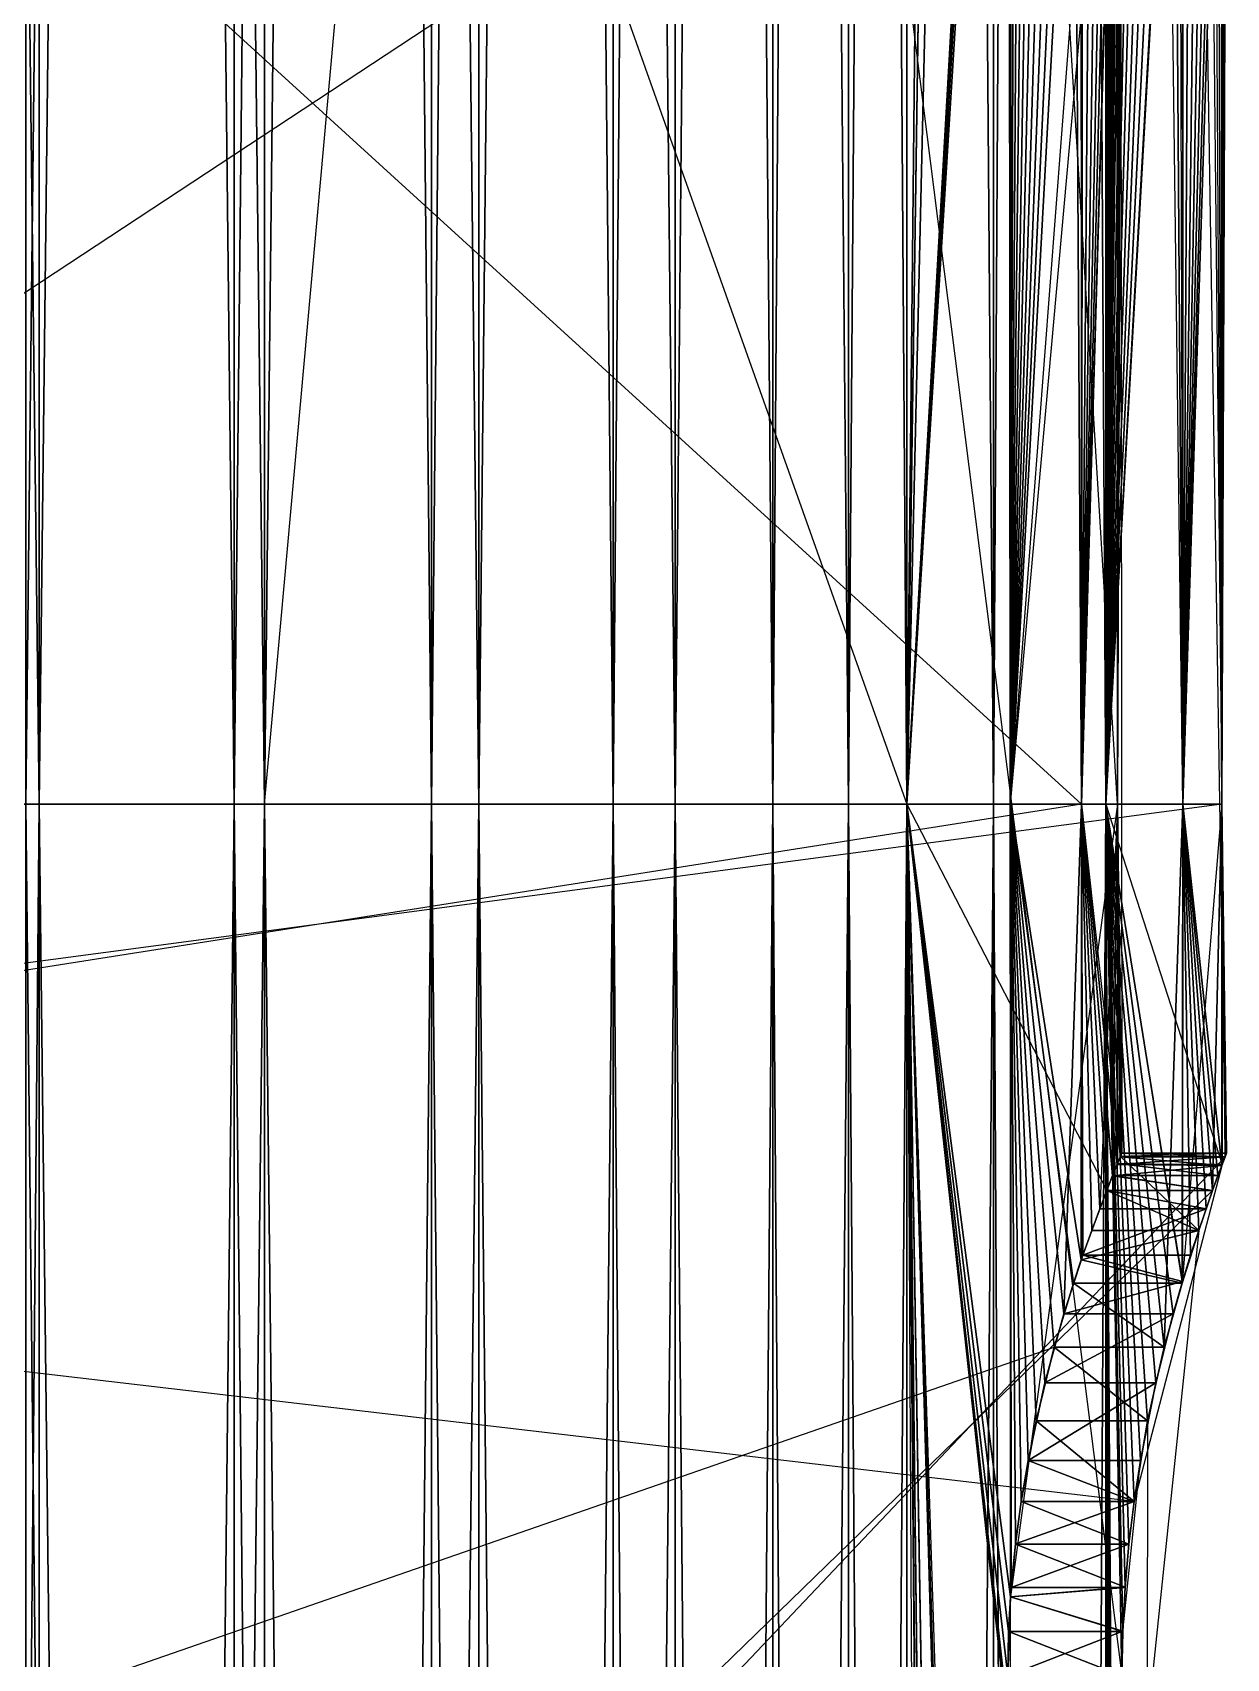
# Model space of a CAD drawing. Extents: x 234 to 504, y 2754 to 8450.
# Drawn here: x 385.3 to 503.5, y 4567.9 to 4728.9 of the extents above; entities that cross this region are included whole.
import ezdxf

# ---------------------------------------------------------------- set-up
doc = ezdxf.new("R2010")
doc.units = 0
doc.layers.get('0').update_dxf_attribs({"linetype": 'CONTINUOUS'})

msp = doc.modelspace()

# ---------------------------------------------------------------- linework, layer by layer
at = {"color": 7}
for points in [[(385.98, 6551.26, -102.26), (363.16, 4652.49, -101.29), (363.16, 6551.26, -101.29), (363.16, 4652.49, -101.29), (385.98, 6551.26, -102.26), (385.98, 4652.49, -102.26), (363.16, 4652.49, -101.29), (363.16, 4652.49, -101.29), (385.98, 4652.49, -102.26), (368.88, 2753.73, -101.17), (363.16, 4652.49, -101.29), (368.88, 2753.73, -101.17), (385.98, 4652.49, -102.26), (385.98, 2753.73, -102.26), (368.88, 2753.73, -101.17), (303.72, 8450.03, -129.98)], [(241.93, 6551.26, -280.66), (493.16, 4566.18, -287.59), (491.57, 4652.49, -291.27), (491.57, 2753.73, -291.27), (493.16, 4566.18, -287.59), (491.57, 2753.73, -291.27), (491.57, 4652.49, -291.27), (480.43, 4652.49, -311.2), (491.57, 2753.73, -291.27)], [(471.85, 6551.26, -166.21), (471.85, 4652.49, -166.21), (481.86, 5601.87, -184.02), (471.85, 6551.26, -166.21), (481.86, 5601.87, -184.02), (471.85, 4652.49, -166.21), (481.86, 5342.95, -184.02), (481.86, 5601.87, -184.02), (481.86, 5601.87, -184.02), (481.86, 5342.95, -184.02), (481.94, 5347.35, -184.21), (481.86, 5601.87, -184.02), (255.81, 3785.04, -287.41)], [(363.16, 6551.26, -370.33), (385.98, 4652.49, -369.36), (385.98, 4652.49, -369.36), (363.16, 6551.26, -370.33), (363.16, 4652.49, -370.33), (385.98, 4652.49, -369.36), (363.16, 4652.49, -370.33), (363.16, 6551.26, -370.33)], [(384.67, 6551.26, -112.53), (384.67, 4652.49, -112.53), (405.27, 6551.26, -116.97)], [(405.27, 6551.26, -116.97), (384.67, 4652.49, -112.53), (405.27, 4652.49, -116.97), (405.27, 6551.26, -116.97)], [(405.27, 6551.26, -354.64), (405.27, 4652.49, -354.64), (384.67, 6551.26, -359.08)], [(384.67, 6551.26, -359.08), (405.27, 4652.49, -354.64), (384.67, 4652.49, -359.08), (384.67, 6551.26, -359.08)], [(385.98, 6551.26, -369.36), (408.3, 4652.49, -364.54), (408.3, 4652.49, -364.54), (385.98, 6551.26, -369.36), (385.98, 4652.49, -369.36), (408.3, 4652.49, -364.54), (385.98, 4652.49, -369.36), (385.98, 6551.26, -369.36)], [(385.98, 2753.73, -102.26), (408.3, 4652.49, -107.07), (408.3, 4652.49, -107.07), (385.98, 2753.73, -102.26), (385.98, 4652.49, -102.26), (408.3, 4652.49, -107.07), (493.24, 5597.48, -184.21), (493.16, 5342.95, -184.02), (493.16, 5601.87, -184.02), (493.24, 5597.48, -184.21), (493.16, 5601.87, -184.02), (493.16, 5342.95, -184.02), (491.57, 4652.49, -180.35), (493.16, 5601.87, -184.02), (493.16, 5601.87, -184.02), (491.57, 4652.49, -180.35), (491.57, 6551.26, -180.35), (493.16, 5601.87, -184.02), (491.57, 6551.26, -180.35), (491.57, 4652.49, -180.35), (480.43, 4652.49, -160.41), (491.57, 6551.26, -180.35)], [(408.3, 6551.26, -107.07), (408.3, 4652.49, -107.07), (385.98, 4652.49, -102.26), (408.3, 6551.26, -107.07)], [(408.3, 6551.26, -107.07), (385.98, 4652.49, -102.26), (385.98, 6551.26, -102.26)], [(405.27, 6551.26, -116.97), (405.27, 4652.49, -116.97), (424.83, 6551.26, -124.83)], [(424.83, 6551.26, -124.83), (405.27, 4652.49, -116.97), (424.83, 4652.49, -124.83), (424.83, 6551.26, -124.83)], [(424.83, 6551.26, -346.78), (424.83, 4652.49, -346.78), (405.27, 6551.26, -354.64)], [(405.27, 6551.26, -354.64), (424.83, 4652.49, -346.78), (405.27, 4652.49, -354.64), (405.27, 6551.26, -354.64)], [(408.3, 6551.26, -364.54), (429.49, 4652.49, -356.03), (429.49, 4652.49, -356.03), (408.3, 6551.26, -364.54), (408.3, 4652.49, -364.54), (429.49, 4652.49, -356.03), (408.3, 4652.49, -364.54), (408.3, 6551.26, -364.54)], [(429.49, 6551.26, -115.58), (429.49, 4652.49, -115.58), (408.3, 4652.49, -107.07), (429.49, 6551.26, -115.58)], [(429.49, 6551.26, -115.58), (408.3, 4652.49, -107.07), (408.3, 6551.26, -107.07)], [(424.83, 6551.26, -124.83), (424.83, 4652.49, -124.83), (442.78, 6551.26, -135.88)], [(442.78, 6551.26, -135.88), (424.83, 4652.49, -124.83), (442.78, 4652.49, -135.88), (442.78, 6551.26, -135.88)], [(442.78, 6551.26, -335.73), (442.78, 4652.49, -335.73), (424.83, 6551.26, -346.78)], [(424.83, 6551.26, -346.78), (442.78, 4652.49, -335.73), (424.83, 4652.49, -346.78), (424.83, 6551.26, -346.78)], [(429.49, 6551.26, -356.03), (448.94, 4652.49, -344.06), (448.94, 4652.49, -344.06), (429.49, 6551.26, -356.03), (429.49, 4652.49, -356.03), (448.94, 4652.49, -344.06), (429.49, 4652.49, -356.03), (429.49, 6551.26, -356.03)], [(448.94, 6551.26, -127.56), (448.94, 4652.49, -127.56), (429.49, 4652.49, -115.58), (448.94, 6551.26, -127.56)], [(448.94, 6551.26, -127.56), (429.49, 4652.49, -115.58), (429.49, 6551.26, -115.58)], [(442.78, 6551.26, -135.88), (442.78, 4652.49, -135.88), (458.61, 6551.26, -149.81)], [(458.61, 6551.26, -149.81), (442.78, 4652.49, -135.88), (458.61, 4652.49, -149.81), (458.61, 6551.26, -149.81)], [(458.61, 6551.26, -321.8), (458.61, 4652.49, -321.8), (442.78, 6551.26, -335.73)], [(442.78, 6551.26, -335.73), (458.61, 4652.49, -321.8), (442.78, 4652.49, -335.73), (442.78, 6551.26, -335.73)], [(448.94, 6551.26, -344.06), (466.08, 4652.49, -328.97), (466.08, 4652.49, -328.97), (448.94, 6551.26, -344.06), (448.94, 4652.49, -344.06), (466.08, 4652.49, -328.97), (448.94, 4652.49, -344.06), (448.94, 6551.26, -344.06)], [(466.08, 6551.26, -142.64), (466.08, 4652.49, -142.64), (448.94, 4652.49, -127.56), (466.08, 6551.26, -142.64)], [(466.08, 6551.26, -142.64), (448.94, 4652.49, -127.56), (448.94, 6551.26, -127.56)], [(458.61, 6551.26, -149.81), (458.61, 4652.49, -149.81), (471.85, 6551.26, -166.21)], [(471.85, 6551.26, -166.21), (458.61, 4652.49, -149.81), (471.85, 4652.49, -166.21), (471.85, 6551.26, -166.21)], [(471.85, 6551.26, -305.4), (471.85, 4652.49, -305.4), (458.61, 6551.26, -321.8)], [(458.61, 6551.26, -321.8), (471.85, 4652.49, -305.4), (458.61, 4652.49, -321.8), (458.61, 6551.26, -321.8)], [(466.08, 6551.26, -328.97), (480.43, 4652.49, -311.2), (480.43, 4652.49, -311.2), (466.08, 6551.26, -328.97), (466.08, 4652.49, -328.97), (480.43, 4652.49, -311.2), (466.08, 4652.49, -328.97), (466.08, 6551.26, -328.97)], [(480.43, 6551.26, -160.41), (480.43, 4652.49, -160.41), (466.08, 4652.49, -142.64), (480.43, 6551.26, -160.41)], [(480.43, 6551.26, -160.41), (466.08, 4652.49, -142.64), (466.08, 6551.26, -142.64)], [(481.86, 5601.88, -287.59), (471.85, 4652.49, -305.4), (471.85, 6551.26, -305.4)], [(480.43, 6551.26, -311.2), (491.57, 4652.49, -291.27), (491.57, 4652.49, -291.27), (480.43, 6551.26, -311.2), (480.43, 4652.49, -311.2), (491.57, 4652.49, -291.27), (480.43, 4652.49, -311.2), (480.43, 6551.26, -311.2)], [(491.57, 6551.26, -180.35), (480.43, 4652.49, -160.41), (480.43, 6551.26, -160.41)], [(503.36, 4773.74, -229.23), (503.03, 4652.49, -224.39), (491.57, 6551.26, -180.35)], [(491.57, 6551.26, -291.27), (491.57, 4652.49, -291.27), (493.16, 5601.88, -287.59), (491.57, 4652.49, -291.27), (491.57, 6551.26, -291.27)], [(482.13, 3797.23, -287), (482.13, 5609.69, -287)], [(244.77, 5291.59, -229.23), (471.85, 4652.49, -305.4), (481.86, 5601.88, -287.59)], [(493.16, 5601.88, -287.59), (494.35, 5360.2, -284.63), (495.7, 5368.21, -281.02), (493.16, 5601.88, -287.59), (493.24, 5079.62, -287.4), (493.16, 5084.03, -287.59), (491.57, 4652.49, -291.27), (493.24, 5079.62, -287.4), (491.57, 4652.49, -291.27), (493.16, 5084.03, -287.59), (493.16, 5342.95, -287.59), (491.57, 4652.49, -291.27), (491.57, 4652.49, -291.27), (493.16, 5342.95, -287.59), (493.16, 5601.88, -287.59), (491.57, 4652.49, -291.27), (493.16, 5601.88, -287.59), (493.16, 5342.95, -287.59), (493.24, 5347.37, -287.4), (493.16, 5601.88, -287.59)], [(481.86, 5084.03, -184.02), (471.85, 4652.49, -166.21), (481.94, 4829.5, -184.21), (481.86, 5084.03, -184.02), (481.94, 4829.5, -184.21), (471.85, 4652.49, -166.21), (481.86, 4825.1, -184.02), (481.94, 4829.5, -184.21), (481.94, 5597.48, -184.21)], [(481.94, 5597.48, -184.21), (482.13, 4652.49, -184.61), (485.52, 4796.11, -192.9)], [(495.7, 5368.21, -281.02), (503.03, 4652.49, -224.39), (503.36, 4773.74, -229.23)], [(246.38, 4652.49, -214.8), (471.85, 4652.49, -305.4), (481.86, 5342.95, -287.59)], [(481.86, 5342.95, -184.02), (471.85, 4652.49, -166.21), (481.86, 5084.03, -184.02)], [(481.86, 5342.95, -287.59), (471.85, 4652.49, -305.4), (481.86, 5342.95, -287.59)], [(493.24, 5338.56, -184.21), (491.57, 4652.49, -180.35), (493.16, 5342.95, -184.02), (491.57, 4652.49, -180.35), (493.24, 5338.56, -184.21)], [(493.16, 5084.03, -184.02), (491.57, 4652.49, -180.35), (493.24, 5338.56, -184.21)], [(497.35, 5310.42, -276.1), (499.17, 4652.49, -269.73), (499.17, 4785.98, -269.73), (491.57, 4652.49, -291.27), (499.17, 4652.49, -269.73), (491.57, 4652.49, -291.27), (499.17, 4785.98, -269.73)], [(240.41, 5116.56, -276.1), (240.41, 4857.64, -276.1), (242.06, 4850.36, -281.02), (240.41, 5051.5, -276.1), (240.41, 4857.64, -276.1), (500.75, 4781.01, -262.96), (499.17, 4785.98, -269.73), (499.17, 4652.49, -269.73), (500.75, 4781.01, -262.96), (503.36, 4617.55, -229.23), (503.03, 4616.69, -224.39), (503.03, 4652.49, -224.39), (503.36, 4617.55, -229.23), (240.41, 4339.79, -276.1), (242.06, 4332.52, -281.02), (242.06, 4540.93, -281.02), (240.41, 4339.79, -276.1), (240.41, 4080.87, -276.1)], [(493.47, 5075.28, -286.85), (491.57, 4652.49, -291.27), (493.24, 5088.45, -287.4)], [(481.86, 5084.03, -287.59), (471.85, 4652.49, -305.4), (481.86, 5084.03, -287.59)], [(481.86, 5084.03, -184.02), (481.94, 4829.5, -184.21), (481.94, 5079.64, -184.21), (481.94, 4820.72, -184.21), (481.86, 4825.1, -184.02), (471.85, 4652.49, -166.21), (481.94, 4820.72, -184.21), (482.13, 4573.99, -184.61), (482.13, 4652.49, -184.61), (471.85, 4652.49, -166.21), (482.13, 4573.99, -184.61), (471.85, 4652.49, -166.21), (482.13, 4652.49, -184.61), (482.13, 4817.3, -184.61), (471.85, 4652.49, -166.21), (471.85, 4652.49, -166.21), (482.13, 4817.3, -184.61), (481.94, 4820.72, -184.21), (471.85, 4652.49, -166.21), (481.94, 5079.64, -184.21), (481.94, 4829.5, -184.21), (482.13, 5076.22, -184.61)], [(481.86, 4825.11, -287.59), (471.85, 4652.49, -305.4), (481.86, 5084.03, -287.59), (471.85, 4652.49, -305.4), (481.86, 4825.11, -287.59)], [(493.24, 5079.64, -184.21), (491.57, 4652.49, -180.35), (493.16, 5084.03, -184.02), (491.57, 4652.49, -180.35), (493.24, 5079.64, -184.21)], [(493.24, 5079.62, -287.4), (491.57, 4652.49, -291.27), (493.47, 5075.28, -286.85), (493.24, 4829.52, -287.4), (495.7, 5058.78, -281.02), (493.16, 4825.11, -287.59), (493.24, 4829.52, -287.4), (493.16, 4825.11, -287.59), (495.7, 5058.78, -281.02)], [(493.16, 4825.11, -287.59), (491.57, 4652.49, -291.27), (493.47, 5075.28, -286.85)], [(493.47, 5075.28, -184.77), (491.57, 4652.49, -180.35), (491.57, 4652.49, -180.35), (493.47, 5075.28, -184.77)], [(493.84, 5070.99, -285.92), (491.57, 4652.49, -291.27), (491.57, 4652.49, -291.27), (493.84, 5070.99, -285.92)], [(493.85, 5070.98, -185.69), (491.57, 4652.49, -180.35), (493.24, 4820.72, -184.21)], [(494.35, 5066.77, -186.98), (491.57, 4652.49, -180.35), (493.85, 5070.98, -185.69), (491.57, 4652.49, -180.35), (494.35, 5066.77, -186.98)], [(499.95, 4783.47, -205.01), (499.17, 4652.49, -201.88), (493.85, 5070.98, -185.69)], [(494.35, 5066.78, -284.63), (493.16, 4825.11, -287.59), (493.16, 4825.11, -287.59), (494.35, 5066.78, -284.63), (491.57, 4652.49, -291.27), (493.16, 4825.11, -287.59), (491.57, 4652.49, -291.27), (494.35, 5066.78, -284.63)], [(494.98, 5062.7, -188.62), (491.57, 4652.49, -180.35), (491.57, 4652.49, -180.35), (494.98, 5062.7, -188.62), (493.16, 4825.11, -184.02), (491.57, 4652.49, -180.35), (493.16, 4825.11, -184.02), (494.98, 5062.7, -188.62)], [(490.16, 4781.01, -262.96), (489.15, 4652.49, -267.12), (245.52, 4874.62, -250.96)], [(493.24, 4820.72, -184.21), (491.57, 4652.49, -180.35), (493.16, 4825.11, -184.02)], [(493.47, 4816.35, -184.77), (491.57, 4652.49, -180.35), (493.24, 4820.72, -184.21)], [(493.24, 4820.7, -287.4), (491.57, 4652.49, -291.27), (491.57, 4652.49, -291.27), (493.24, 4820.7, -287.4)], [(482.13, 4817.3, -287), (471.85, 4652.49, -305.4), (471.85, 4652.49, -305.4), (482.13, 4817.3, -287), (482.13, 4652.49, -287), (471.85, 4652.49, -305.4), (482.13, 4652.49, -287), (482.13, 4817.3, -287)], [(482.13, 4817.3, -184.61), (482.13, 4652.49, -184.61), (491.65, 4777.06, -216.49)], [(482.2, 4816.36, -286.85), (482.13, 4652.49, -287), (482.13, 4652.49, -287), (482.2, 4816.36, -286.85)], [(493.47, 4816.36, -286.85), (491.57, 4652.49, -291.27), (493.84, 4812.07, -285.92), (491.57, 4652.49, -291.27), (493.47, 4816.36, -286.85)], [(493.85, 4812.06, -185.69), (491.57, 4652.49, -180.35), (493.47, 4816.35, -184.77), (491.57, 4652.49, -180.35), (493.85, 4812.06, -185.69)], [(483.17, 4807.86, -284.63), (482.13, 4652.49, -287), (482.61, 4812.07, -285.92)], [(482.61, 4812.07, -285.92), (482.13, 4652.49, -287), (484.65, 4799.85, -281.02)], [(482.61, 4812.06, -185.69), (482.13, 4652.49, -184.61), (482.13, 4652.49, -184.61), (482.61, 4812.06, -185.69)], [(493.84, 4812.07, -285.92), (491.57, 4652.49, -291.27), (493.84, 4812.07, -285.92)], [(484.65, 4799.85, -281.02), (482.13, 4652.49, -287), (483.17, 4807.86, -284.63)], [(483.17, 4807.84, -186.98), (482.13, 4652.49, -184.61), (483.86, 4803.78, -188.62), (482.13, 4652.49, -184.61), (483.17, 4807.84, -186.98)], [(493, 4773.72, -242.19), (492.71, 4652.49, -246.35), (483.17, 4807.86, -284.63)], [(494.35, 4807.86, -284.63), (491.57, 4652.49, -291.27), (491.57, 4652.49, -291.27), (494.35, 4807.86, -284.63)], [(494.35, 4807.85, -186.98), (491.57, 4652.49, -180.35), (491.57, 4652.49, -180.35), (494.35, 4807.85, -186.98)], [(483.86, 4803.78, -188.62), (482.13, 4652.49, -184.61), (483.86, 4803.78, -188.62)], [(494.98, 4803.78, -188.62), (491.57, 4652.49, -180.35), (494.98, 4803.78, -188.62)], [(496.5, 4796.11, -192.9), (491.57, 4652.49, -180.35), (494.98, 4803.78, -188.62), (491.57, 4652.49, -180.35), (496.5, 4796.11, -192.9)], [(486.45, 4792.58, -276.1), (482.13, 4652.49, -287), (484.65, 4799.85, -281.02), (482.13, 4652.49, -287), (486.45, 4792.58, -276.1)], [(495.7, 4799.85, -281.02), (491.57, 4652.49, -291.27), (497.35, 4792.58, -276.1), (491.57, 4652.49, -291.27), (495.7, 4799.85, -281.02)], [(485.52, 4796.11, -192.9), (482.13, 4652.49, -184.61), (493, 4773.72, -242.19)], [(497.35, 4792.58, -276.1), (491.57, 4652.49, -291.27), (497.35, 4792.58, -276.1)], [(487.41, 4789.28, -198.42), (482.13, 4652.49, -184.61), (482.13, 4652.49, -184.61), (487.41, 4789.28, -198.42)], [(498.22, 4789.28, -198.42), (491.57, 4652.49, -180.35), (491.57, 4652.49, -180.35), (498.22, 4789.28, -198.42), (499.17, 4652.49, -201.88), (491.57, 4652.49, -180.35), (499.17, 4652.49, -201.88), (498.22, 4789.28, -198.42)], [(488.36, 4786.23, -270.02), (482.13, 4652.49, -287), (482.13, 4652.49, -287), (488.36, 4786.23, -270.02), (489.15, 4652.49, -267.12), (482.13, 4652.49, -287), (489.15, 4652.49, -267.12), (488.36, 4786.23, -270.02)], [(499.1, 4786.23, -270.02), (491.57, 4652.49, -291.27), (491.57, 4652.49, -291.27), (499.1, 4786.23, -270.02)], [(499.14, 4786.08, -201.77), (499.17, 4652.49, -201.88), (499.17, 4652.49, -201.88), (499.14, 4786.08, -201.77)], [(489.29, 4783.47, -205.01), (489.15, 4652.49, -204.49), (489.15, 4652.49, -204.49), (489.29, 4783.47, -205.01), (482.13, 4652.49, -184.61), (489.15, 4652.49, -204.49), (482.13, 4652.49, -184.61), (489.29, 4783.47, -205.01)], [(489.13, 4783.94, -267.22), (489.15, 4652.49, -267.12), (489.15, 4652.49, -267.12), (489.13, 4783.94, -267.22)], [(500.75, 4781.01, -262.96), (499.17, 4652.49, -269.73), (499.95, 4783.47, -205.01)], [(501.49, 4778.87, -212.49), (499.17, 4652.49, -201.88), (499.95, 4783.47, -205.01)], [(491.65, 4777.06, -216.49), (489.15, 4652.49, -204.49), (489.15, 4652.49, -267.12), (490.16, 4781.01, -262.96)], [(490.96, 4778.87, -212.49), (489.15, 4652.49, -204.49), (491.65, 4777.06, -216.49), (489.15, 4652.49, -204.49), (490.96, 4778.87, -212.49)], [(502.13, 4777.06, -216.5), (499.17, 4652.49, -201.88), (501.49, 4778.87, -212.49), (499.17, 4652.49, -201.88), (502.13, 4777.06, -216.5)], [(491.65, 4777.06, -255.12), (489.15, 4652.49, -267.12), (491.65, 4777.06, -255.12)], [(492.23, 4775.6, -250.99), (489.15, 4652.49, -267.12), (491.65, 4777.06, -255.12), (489.15, 4652.49, -267.12), (492.23, 4775.6, -250.99)], [(502.13, 4777.06, -255.12), (499.17, 4652.49, -269.73), (499.17, 4652.49, -269.73), (502.13, 4777.06, -255.12)], [(246.8, 4612.42, -212.49), (492.71, 4774.41, -246.35)], [(492.23, 4775.59, -220.64), (489.15, 4652.49, -204.49), (489.15, 4652.49, -204.49), (492.23, 4775.59, -220.64)], [(492.68, 4774.49, -246.72), (489.15, 4652.49, -267.12), (489.15, 4652.49, -267.12), (492.68, 4774.49, -246.72), (492.71, 4652.49, -246.35), (489.15, 4652.49, -267.12), (492.71, 4652.49, -246.35), (492.68, 4774.49, -246.72)], [(492.71, 4774.41, -225.27), (492.71, 4652.49, -225.27), (492.71, 4652.49, -225.27), (492.71, 4774.41, -225.27), (489.15, 4652.49, -204.49), (492.71, 4652.49, -225.27), (489.15, 4652.49, -204.49), (492.71, 4774.41, -225.27)], [(492.71, 4774.41, -246.35), (492.71, 4652.49, -246.35), (492.71, 4652.49, -246.35), (492.71, 4774.41, -246.35)], [(502.66, 4775.59, -220.64), (499.17, 4652.49, -201.88), (499.17, 4652.49, -201.88), (502.66, 4775.59, -220.64), (503.03, 4652.49, -224.39), (499.17, 4652.49, -201.88), (503.03, 4652.49, -224.39), (502.66, 4775.59, -220.64)], [(503.03, 4774.6, -247.23), (503.03, 4652.49, -247.23), (503.03, 4652.49, -247.23), (503.03, 4774.6, -247.23), (499.17, 4652.49, -269.73), (503.03, 4652.49, -247.23), (499.17, 4652.49, -269.73), (503.03, 4774.6, -247.23)], [(503.03, 4774.6, -224.39), (503.03, 4652.49, -224.39), (503.03, 4652.49, -224.39), (503.03, 4774.6, -224.39)], [(503.08, 4774.49, -246.72), (503.03, 4652.49, -247.23), (503.36, 4773.74, -242.38), (503.03, 4652.49, -247.23), (503.08, 4774.49, -246.72)], [(492.99, 4773.74, -229.23), (492.71, 4652.49, -225.27), (493.14, 4773.37, -233.62), (492.71, 4652.49, -225.27), (492.99, 4773.74, -229.23)], [(493.14, 4773.37, -238), (492.71, 4652.49, -246.35), (493, 4773.72, -242.19), (493.14, 4617.92, -233.63), (492.71, 4652.49, -246.35), (492.71, 4652.49, -225.27), (493.14, 4617.92, -233.63), (492.71, 4652.49, -225.27), (492.71, 4652.49, -246.35), (493.14, 4773.37, -238), (492.71, 4652.49, -225.27), (492.71, 4652.49, -225.27), (493.14, 4773.37, -238)], [(493.14, 4773.37, -233.62), (492.71, 4652.49, -225.27), (493.14, 4773.37, -233.62)], [(503.36, 4773.74, -242.38), (503.03, 4652.49, -247.23), (503.36, 4773.74, -242.38)], [(503.5, 4773.37, -233.63), (503.03, 4652.49, -224.39), (503.03, 4652.49, -224.39), (503.5, 4773.37, -233.63), (503.03, 4652.49, -247.23), (503.03, 4652.49, -224.39), (503.03, 4652.49, -247.23), (503.5, 4773.37, -233.63)], [(503.5, 4773.37, -238), (503.03, 4652.49, -247.23), (503.03, 4652.49, -247.23), (503.5, 4773.37, -238)], [(235.63, 4355.31, -255.12), (502.13, 4614.24, -216.51), (501.49, 4612.42, -212.49), (499.17, 4652.49, -201.88), (502.13, 4614.24, -216.51), (503.03, 4652.49, -224.39), (503.03, 4616.69, -224.39), (499.17, 4652.49, -201.88), (503.03, 4652.49, -224.39), (499.17, 4652.49, -201.88), (503.03, 4616.69, -224.39), (502.66, 4615.7, -220.64), (499.17, 4652.49, -201.88), (499.17, 4652.49, -201.88), (502.66, 4615.7, -220.64), (502.13, 4614.24, -216.51), (499.17, 4652.49, -201.88), (501.49, 4612.42, -212.49), (499.95, 4607.82, -205.01), (499.17, 4652.49, -201.88), (501.49, 4612.42, -212.49), (499.17, 4652.49, -201.88), (499.95, 4607.82, -205.01), (499.14, 4605.21, -201.77), (499.17, 4652.49, -201.88), (499.17, 4652.49, -201.88), (499.14, 4605.21, -201.77), (491.57, 4652.49, -180.35), (499.17, 4652.49, -201.88), (491.57, 4652.49, -180.35), (499.14, 4605.21, -201.77), (498.22, 4602.02, -198.42), (491.57, 4652.49, -180.35), (491.57, 4652.49, -180.35), (498.22, 4602.02, -198.42), (496.5, 4595.18, -192.9), (491.57, 4652.49, -180.35), (503.08, 4616.81, -246.72), (503.36, 4617.55, -242.37), (503.03, 4652.49, -247.23), (503.08, 4616.81, -246.72), (503.03, 4652.49, -247.23), (503.36, 4617.55, -242.37), (503.5, 4617.92, -238), (503.03, 4652.49, -247.23), (503.03, 4652.49, -247.23), (503.5, 4617.92, -238), (503.03, 4652.49, -224.39), (503.03, 4652.49, -247.23), (503.03, 4652.49, -224.39), (503.5, 4617.92, -238), (503.5, 4617.92, -233.63), (503.03, 4652.49, -224.39), (503.03, 4652.49, -224.39), (503.5, 4617.92, -233.63), (503.36, 4617.55, -229.23), (503.03, 4652.49, -224.39), (499.1, 4605.06, -270.02), (500.75, 4610.28, -262.96), (499.17, 4652.49, -269.73), (499.1, 4605.06, -270.02), (499.17, 4652.49, -269.73), (500.75, 4610.28, -262.96), (502.13, 4614.24, -255.12), (499.17, 4652.49, -269.73), (499.17, 4652.49, -269.73), (502.13, 4614.24, -255.12), (503.03, 4652.49, -247.23), (499.17, 4652.49, -269.73), (503.03, 4652.49, -247.23), (502.13, 4614.24, -255.12), (503.03, 4616.69, -247.23), (503.03, 4652.49, -247.23), (503.03, 4652.49, -247.23), (503.03, 4616.69, -247.23), (503.08, 4616.81, -246.72), (503.03, 4652.49, -247.23), (234.68, 4616.81, -224.9)], [(244.77, 4514.82, -229.23), (486.45, 4598.72, -276.1), (484.65, 4591.44, -281.02), (482.13, 4652.49, -287), (486.45, 4598.72, -276.1), (482.13, 4652.49, -287), (484.65, 4591.44, -281.02), (483.17, 4583.44, -284.63), (482.13, 4652.49, -287), (482.13, 4652.49, -287), (483.17, 4583.44, -284.63), (482.61, 4579.24, -285.92), (482.13, 4652.49, -287), (482.61, 4579.24, -285.92), (482.2, 4574.94, -286.85), (482.13, 4652.49, -287), (482.61, 4579.24, -285.92), (482.13, 4652.49, -287), (482.2, 4574.94, -286.85), (482.13, 4573.99, -287), (482.13, 4652.49, -287), (482.13, 4652.49, -287), (482.13, 4573.99, -287), (471.85, 4652.49, -305.4), (482.13, 4652.49, -287), (471.85, 4652.49, -305.4), (482.13, 4573.99, -287), (481.86, 4566.18, -287.59), (471.85, 4652.49, -305.4), (471.85, 4652.49, -305.4), (481.86, 4566.18, -287.59)], [(482.13, 4558.38, -287), (471.85, 4652.49, -305.4), (491.65, 4614.24, -255.12), (490.16, 4610.28, -262.96), (489.15, 4652.49, -267.12), (491.65, 4614.24, -255.12), (489.15, 4652.49, -267.12), (490.16, 4610.28, -262.96), (489.13, 4607.35, -267.22), (489.15, 4652.49, -267.12), (489.15, 4652.49, -267.12), (489.13, 4607.35, -267.22), (482.13, 4652.49, -287), (489.15, 4652.49, -267.12), (482.13, 4652.49, -287), (489.13, 4607.35, -267.22), (488.36, 4605.06, -270.02), (482.13, 4652.49, -287), (482.13, 4652.49, -287), (488.36, 4605.06, -270.02), (486.45, 4598.72, -276.1), (482.13, 4652.49, -287), (492.71, 4652.49, -246.35), (492.68, 4616.81, -246.72), (489.15, 4652.49, -267.12), (492.71, 4652.49, -246.35), (489.15, 4652.49, -267.12), (492.68, 4616.81, -246.72), (492.23, 4615.69, -250.99), (489.15, 4652.49, -267.12), (489.15, 4652.49, -267.12), (492.23, 4615.69, -250.99), (491.65, 4614.24, -255.12), (489.15, 4652.49, -267.12), (492.99, 4617.55, -229.23), (493.14, 4617.92, -233.63), (492.71, 4652.49, -225.27), (492.99, 4617.55, -229.23), (493.14, 4617.92, -233.63), (493.14, 4617.92, -238), (492.71, 4652.49, -246.35), (493.14, 4617.92, -233.63), (492.71, 4652.49, -246.35), (493.14, 4617.92, -238), (493, 4617.58, -242.18), (492.71, 4652.49, -246.35), (492.71, 4652.49, -246.35), (493, 4617.58, -242.18), (492.68, 4616.81, -246.72), (492.71, 4652.49, -246.35), (490.96, 4612.42, -212.49), (491.65, 4614.24, -216.51), (489.15, 4652.49, -204.49), (490.96, 4612.42, -212.49), (489.15, 4652.49, -204.49), (491.65, 4614.24, -216.51), (492.23, 4615.7, -220.64), (489.15, 4652.49, -204.49), (489.15, 4652.49, -204.49), (492.23, 4615.7, -220.64), (492.71, 4652.49, -225.27), (489.15, 4652.49, -204.49), (492.71, 4652.49, -225.27), (492.23, 4615.7, -220.64), (492.71, 4616.89, -225.27), (492.71, 4652.49, -225.27), (492.71, 4652.49, -225.27), (492.71, 4616.89, -225.27), (492.99, 4617.55, -229.23), (492.71, 4652.49, -225.27), (482.13, 4573.99, -184.61), (482.61, 4579.23, -185.69), (482.13, 4652.49, -184.61), (482.13, 4573.99, -184.61), (482.13, 4652.49, -184.61), (482.61, 4579.23, -185.69), (483.17, 4583.44, -186.98), (482.13, 4652.49, -184.61), (482.13, 4652.49, -184.61), (483.17, 4583.44, -186.98), (483.86, 4587.51, -188.62), (482.13, 4652.49, -184.61), (483.86, 4587.51, -188.62), (485.52, 4595.18, -192.9), (482.13, 4652.49, -184.61), (483.86, 4587.51, -188.62), (482.13, 4652.49, -184.61), (485.52, 4595.18, -192.9), (487.41, 4602.02, -198.42), (482.13, 4652.49, -184.61), (482.13, 4652.49, -184.61), (487.41, 4602.02, -198.42), (489.15, 4652.49, -204.49), (482.13, 4652.49, -184.61), (489.15, 4652.49, -204.49), (487.41, 4602.02, -198.42), (489.29, 4607.82, -205.01), (489.15, 4652.49, -204.49), (489.15, 4652.49, -204.49), (489.29, 4607.82, -205.01), (490.96, 4612.42, -212.49), (489.15, 4652.49, -204.49), (246.11, 4614.24, -255.12)], [(385.98, 2753.73, -369.36), (385.98, 4652.49, -369.36), (363.16, 4652.49, -370.33), (385.98, 2753.73, -369.36)], [(384.67, 2753.73, -112.53), (384.67, 4652.49, -112.53), (384.67, 4652.49, -112.53), (384.67, 2753.73, -112.53), (405.27, 4652.49, -116.97), (384.67, 4652.49, -112.53), (405.27, 4652.49, -116.97), (384.67, 2753.73, -112.53)], [(384.67, 2753.73, -359.08), (384.67, 4652.49, -359.08), (405.27, 2753.73, -354.64)], [(405.27, 2753.73, -354.64), (384.67, 4652.49, -359.08), (405.27, 4652.49, -354.64), (405.27, 2753.73, -354.64)], [(408.3, 2753.73, -364.54), (408.3, 4652.49, -364.54), (385.98, 4652.49, -369.36), (408.3, 2753.73, -364.54)], [(408.3, 2753.73, -364.54), (385.98, 4652.49, -369.36), (385.98, 2753.73, -369.36)], [(405.27, 2753.73, -116.97), (405.27, 4652.49, -116.97), (405.27, 4652.49, -116.97), (405.27, 2753.73, -116.97), (424.83, 4652.49, -124.83), (405.27, 4652.49, -116.97), (424.83, 4652.49, -124.83), (405.27, 2753.73, -116.97)], [(405.27, 2753.73, -354.64), (405.27, 4652.49, -354.64), (424.83, 2753.73, -346.78)], [(424.83, 2753.73, -346.78), (405.27, 4652.49, -354.64), (424.83, 4652.49, -346.78), (424.83, 2753.73, -346.78)], [(429.49, 2753.73, -356.03), (429.49, 4652.49, -356.03), (408.3, 4652.49, -364.54), (429.49, 2753.73, -356.03)], [(429.49, 2753.73, -356.03), (408.3, 4652.49, -364.54), (408.3, 2753.73, -364.54)], [(408.3, 2753.73, -107.07), (429.49, 4652.49, -115.58), (429.49, 4652.49, -115.58), (408.3, 2753.73, -107.07), (408.3, 4652.49, -107.07), (429.49, 4652.49, -115.58), (408.3, 4652.49, -107.07), (408.3, 2753.73, -107.07)], [(424.83, 2753.73, -124.83), (424.83, 4652.49, -124.83), (424.83, 4652.49, -124.83), (424.83, 2753.73, -124.83), (442.78, 4652.49, -135.88), (424.83, 4652.49, -124.83), (442.78, 4652.49, -135.88), (424.83, 2753.73, -124.83)], [(424.83, 2753.73, -346.78), (424.83, 4652.49, -346.78), (442.78, 2753.73, -335.73)], [(442.78, 2753.73, -335.73), (424.83, 4652.49, -346.78), (442.78, 4652.49, -335.73), (442.78, 2753.73, -335.73)], [(448.94, 2753.73, -344.06), (448.94, 4652.49, -344.06), (429.49, 4652.49, -356.03), (448.94, 2753.73, -344.06)], [(448.94, 2753.73, -344.06), (429.49, 4652.49, -356.03), (429.49, 2753.73, -356.03)], [(429.49, 2753.73, -115.58), (448.94, 4652.49, -127.56), (448.94, 4652.49, -127.56), (429.49, 2753.73, -115.58), (429.49, 4652.49, -115.58), (448.94, 4652.49, -127.56), (429.49, 4652.49, -115.58), (429.49, 2753.73, -115.58)], [(442.78, 2753.73, -135.88), (442.78, 4652.49, -135.88), (442.78, 4652.49, -135.88), (442.78, 2753.73, -135.88), (458.61, 4652.49, -149.81), (442.78, 4652.49, -135.88), (458.61, 4652.49, -149.81), (442.78, 2753.73, -135.88)], [(442.78, 2753.73, -335.73), (442.78, 4652.49, -335.73), (458.61, 2753.73, -321.8)], [(458.61, 2753.73, -321.8), (442.78, 4652.49, -335.73), (458.61, 4652.49, -321.8), (458.61, 2753.73, -321.8)], [(466.08, 2753.73, -328.97), (466.08, 4652.49, -328.97), (448.94, 4652.49, -344.06), (466.08, 2753.73, -328.97)], [(466.08, 2753.73, -328.97), (448.94, 4652.49, -344.06), (448.94, 2753.73, -344.06)], [(448.94, 2753.73, -127.56), (466.08, 4652.49, -142.64), (466.08, 4652.49, -142.64), (448.94, 2753.73, -127.56), (448.94, 4652.49, -127.56), (466.08, 4652.49, -142.64), (448.94, 4652.49, -127.56), (448.94, 2753.73, -127.56)], [(458.61, 2753.73, -149.81), (458.61, 4652.49, -149.81), (458.61, 4652.49, -149.81), (458.61, 2753.73, -149.81), (471.85, 4652.49, -166.21), (458.61, 4652.49, -149.81), (471.85, 4652.49, -166.21), (458.61, 2753.73, -149.81)], [(458.61, 2753.73, -321.8), (458.61, 4652.49, -321.8), (471.85, 2753.73, -305.4)], [(471.85, 2753.73, -305.4), (458.61, 4652.49, -321.8), (471.85, 4652.49, -305.4), (471.85, 2753.73, -305.4)], [(480.43, 2753.73, -311.2), (480.43, 4652.49, -311.2), (466.08, 4652.49, -328.97), (480.43, 2753.73, -311.2)], [(480.43, 2753.73, -311.2), (466.08, 4652.49, -328.97), (466.08, 2753.73, -328.97)], [(466.08, 2753.73, -142.64), (480.43, 4652.49, -160.41), (480.43, 4652.49, -160.41), (466.08, 2753.73, -142.64), (466.08, 4652.49, -142.64), (480.43, 4652.49, -160.41), (466.08, 4652.49, -142.64), (466.08, 2753.73, -142.64)], [(481.94, 3534.89, -184.21), (471.85, 4652.49, -166.21), (481.86, 3530.49, -184.02), (471.85, 4652.49, -166.21), (481.94, 3534.89, -184.21)], [(481.86, 3789.41, -184.02), (471.85, 4652.49, -166.21), (471.85, 4652.49, -166.21), (481.86, 3789.41, -184.02)], [(481.86, 4048.33, -184.02), (471.85, 4652.49, -166.21), (471.85, 4652.49, -166.21), (481.94, 4570.58, -184.21), (482.13, 4573.99, -184.61), (471.85, 4652.49, -166.21), (482.13, 2753.73, -184.61)], [(489.29, 4089.97, -205.01), (489.14, 4266.05, -204.46), (481.94, 4311.66, -184.21), (471.85, 4652.49, -166.21), (481.86, 4307.26, -184.02), (481.94, 4311.66, -184.21), (481.86, 4307.26, -184.02), (471.85, 4652.49, -166.21), (481.86, 4048.33, -184.02), (481.86, 4307.26, -184.02), (481.86, 4307.26, -184.02), (481.86, 4048.33, -184.02), (481.94, 4302.87, -184.21), (481.86, 4307.26, -184.02), (481.94, 4302.87, -184.21), (481.86, 4048.33, -184.02)], [(481.86, 4048.34, -287.59), (471.85, 4652.49, -305.4), (481.86, 4307.26, -287.59)], [(481.86, 4307.26, -287.59), (471.85, 4652.49, -305.4), (482.13, 4315.07, -287)], [(482.13, 4315.07, -287), (471.85, 4652.49, -305.4), (482.13, 4558.38, -287)], [(481.94, 4561.79, -184.21), (471.85, 4652.49, -166.21), (481.94, 4311.66, -184.21), (471.85, 4652.49, -166.21), (481.94, 4561.79, -184.21)], [(481.86, 4566.18, -184.02), (471.85, 4652.49, -166.21), (471.85, 4652.49, -166.21), (481.86, 4566.18, -184.02), (481.94, 4570.58, -184.21), (471.85, 4652.49, -166.21), (482.61, 4320.31, -185.69)], [(471.85, 2753.73, -166.21), (471.85, 4652.49, -166.21), (471.85, 4652.49, -166.21), (471.85, 2753.73, -166.21)], [(481.86, 3530.49, -184.02), (471.85, 4652.49, -166.21), (481.86, 3530.49, -184.02)], [(471.85, 2753.73, -305.4), (471.85, 4652.49, -305.4), (481.86, 3789.42, -287.59)], [(481.86, 3789.42, -287.59), (471.85, 4652.49, -305.4), (481.86, 4048.34, -287.59)], [(491.57, 2753.73, -291.27), (480.43, 4652.49, -311.2), (480.43, 2753.73, -311.2)], [(480.43, 2753.73, -160.41), (491.57, 4652.49, -180.35), (491.57, 4652.49, -180.35), (480.43, 2753.73, -160.41), (480.43, 4652.49, -160.41), (491.57, 4652.49, -180.35), (480.43, 4652.49, -160.41), (480.43, 2753.73, -160.41)], [(491.57, 2753.73, -291.27), (491.57, 4652.49, -291.27), (493.16, 4566.18, -287.59), (493.24, 4570.6, -287.4), (491.57, 4652.49, -291.27), (493.24, 4570.6, -287.4), (493.47, 4574.94, -286.85), (491.57, 4652.49, -291.27), (493.24, 4570.6, -287.4), (491.57, 4652.49, -291.27), (493.47, 4574.94, -286.85), (493.84, 4579.23, -285.92), (491.57, 4652.49, -291.27), (491.57, 4652.49, -291.27), (493.84, 4579.23, -285.92), (494.35, 4583.44, -284.63), (491.57, 4652.49, -291.27), (499.1, 4605.06, -270.02), (499.17, 4652.49, -269.73), (497.35, 4598.72, -276.1), (499.1, 4605.06, -270.02), (497.35, 4598.72, -276.1), (499.17, 4652.49, -269.73), (491.57, 4652.49, -291.27), (497.35, 4598.72, -276.1), (497.35, 4598.72, -276.1), (491.57, 4652.49, -291.27), (495.7, 4591.44, -281.02), (497.35, 4598.72, -276.1), (495.7, 4591.44, -281.02), (491.57, 4652.49, -291.27), (494.35, 4583.44, -284.63), (495.7, 4591.44, -281.02), (493.84, 3517.46, -285.92)], [(503.03, 2753.73, -224.39), (491.57, 4652.49, -180.35), (496.5, 4595.18, -192.9), (494.98, 4587.51, -188.62), (491.57, 4652.49, -180.35), (493.24, 4570.58, -184.21), (493.16, 4566.18, -184.02), (491.57, 4652.49, -180.35), (493.24, 4570.58, -184.21), (493.24, 4570.58, -184.21), (491.57, 4652.49, -180.35), (493.47, 4574.95, -184.77), (493.24, 4570.58, -184.21), (494.98, 4587.51, -188.62), (494.35, 4583.44, -186.98), (491.57, 4652.49, -180.35), (494.98, 4587.51, -188.62), (491.57, 4652.49, -180.35), (494.35, 4583.44, -186.98), (493.85, 4579.23, -185.69), (491.57, 4652.49, -180.35), (491.57, 4652.49, -180.35), (493.85, 4579.23, -185.69), (493.47, 4574.95, -184.77), (491.57, 4652.49, -180.35), (493.16, 3530.49, -184.02)], [(493.16, 3789.41, -184.02), (491.57, 4652.49, -180.35), (493.16, 4048.34, -184.02)], [(493.16, 4048.34, -184.02), (491.57, 4652.49, -180.35), (493.16, 4307.26, -184.02), (493.16, 4048.34, -184.02), (493.16, 4307.26, -184.02), (491.57, 4652.49, -180.35), (493.16, 4566.18, -184.02), (493.16, 4307.26, -184.02), (493.16, 4307.26, -184.02), (493.16, 4566.18, -184.02), (493.24, 4561.79, -184.21), (493.16, 4307.26, -184.02), (493.24, 4043.95, -184.21)], [(491.57, 2753.73, -180.35), (491.57, 4652.49, -180.35), (493.16, 3789.41, -184.02), (491.57, 4652.49, -180.35), (491.57, 2753.73, -180.35)], [(493.16, 4566.18, -184.02), (481.94, 4570.58, -184.21), (481.86, 4566.18, -184.02), (481.94, 4570.58, -184.21), (493.16, 4566.18, -184.02), (493.24, 4570.58, -184.21), (481.94, 4570.58, -184.21), (481.94, 4570.58, -184.21), (493.24, 4570.58, -184.21), (482.13, 4573.99, -184.61), (481.94, 4570.58, -184.21), (482.13, 4573.99, -184.61), (493.24, 4570.58, -184.21), (493.47, 4574.95, -184.77), (482.13, 4573.99, -184.61), (482.13, 4573.99, -184.61), (493.47, 4574.95, -184.77), (482.61, 4579.23, -185.69), (482.13, 4573.99, -184.61), (482.61, 4579.23, -185.69), (493.47, 4574.95, -184.77), (493.85, 4579.23, -185.69), (482.61, 4579.23, -185.69), (482.61, 4579.23, -185.69), (493.85, 4579.23, -185.69), (483.17, 4583.44, -186.98), (482.61, 4579.23, -185.69), (483.17, 4583.44, -186.98), (493.85, 4579.23, -185.69), (494.35, 4583.44, -186.98), (483.17, 4583.44, -186.98), (483.17, 4583.44, -186.98), (494.35, 4583.44, -186.98), (483.86, 4587.51, -188.62), (483.17, 4583.44, -186.98), (494.35, 4583.44, -186.98), (494.98, 4587.51, -188.62), (483.86, 4587.51, -188.62), (494.35, 4583.44, -186.98), (483.86, 4587.51, -188.62), (494.98, 4587.51, -188.62), (496.5, 4595.18, -192.9), (483.86, 4587.51, -188.62), (483.86, 4587.51, -188.62), (496.5, 4595.18, -192.9), (485.52, 4595.18, -192.9), (483.86, 4587.51, -188.62), (485.52, 4595.18, -192.9), (496.5, 4595.18, -192.9), (498.22, 4602.02, -198.42), (485.52, 4595.18, -192.9), (485.52, 4595.18, -192.9), (498.22, 4602.02, -198.42), (487.41, 4602.02, -198.42), (485.52, 4595.18, -192.9), (487.41, 4602.02, -198.42), (498.22, 4602.02, -198.42), (499.14, 4605.21, -201.77), (487.41, 4602.02, -198.42), (487.41, 4602.02, -198.42), (499.14, 4605.21, -201.77), (489.29, 4607.82, -205.01), (487.41, 4602.02, -198.42), (499.14, 4605.21, -201.77), (499.95, 4607.82, -205.01), (489.29, 4607.82, -205.01), (499.14, 4605.21, -201.77), (489.29, 4607.82, -205.01), (499.95, 4607.82, -205.01), (501.49, 4612.42, -212.49), (489.29, 4607.82, -205.01), (489.29, 4607.82, -205.01), (501.49, 4612.42, -212.49), (490.96, 4612.42, -212.49), (489.29, 4607.82, -205.01), (490.96, 4612.42, -212.49), (501.49, 4612.42, -212.49), (491.65, 4614.24, -216.51), (490.96, 4612.42, -212.49), (491.65, 4614.24, -216.51), (501.49, 4612.42, -212.49), (502.13, 4614.24, -216.51), (491.65, 4614.24, -216.51), (491.65, 4614.24, -216.51), (502.13, 4614.24, -216.51), (492.23, 4615.7, -220.64), (491.65, 4614.24, -216.51), (492.23, 4615.7, -220.64), (502.13, 4614.24, -216.51), (502.66, 4615.7, -220.64), (492.23, 4615.7, -220.64), (492.23, 4615.7, -220.64), (502.66, 4615.7, -220.64), (492.71, 4616.89, -225.27), (492.23, 4615.7, -220.64), (492.71, 4616.89, -225.27), (502.66, 4615.7, -220.64), (503.03, 4616.69, -224.39), (492.71, 4616.89, -225.27), (492.71, 4616.89, -225.27), (503.03, 4616.69, -224.39), (492.99, 4617.55, -229.23), (492.71, 4616.89, -225.27), (492.99, 4617.55, -229.23), (503.03, 4616.69, -224.39), (503.36, 4617.55, -229.23), (492.99, 4617.55, -229.23), (492.99, 4617.55, -229.23), (503.36, 4617.55, -229.23), (493.14, 4617.92, -233.63), (492.99, 4617.55, -229.23), (493.14, 4617.92, -233.63), (503.36, 4617.55, -229.23), (503.5, 4617.92, -233.63), (493.14, 4617.92, -233.63), (493.14, 4617.92, -233.63), (503.5, 4617.92, -233.63), (493.14, 4617.92, -238), (493.14, 4617.92, -233.63), (493.14, 4617.92, -238), (503.5, 4617.92, -233.63), (503.5, 4617.92, -238), (493.14, 4617.92, -238), (493.14, 4617.92, -238), (503.5, 4617.92, -238), (493, 4617.58, -242.18), (493.14, 4617.92, -238), (493, 4617.58, -242.18), (503.5, 4617.92, -238), (503.36, 4617.55, -242.37), (493, 4617.58, -242.18), (493, 4617.58, -242.18), (503.36, 4617.55, -242.37), (492.68, 4616.81, -246.72), (493, 4617.58, -242.18), (500.75, 4610.28, -262.96), (491.65, 4614.24, -255.12), (502.13, 4614.24, -255.12), (500.75, 4610.28, -262.96), (502.13, 4614.24, -255.12), (491.65, 4614.24, -255.12), (492.23, 4615.69, -250.99), (502.13, 4614.24, -255.12), (502.13, 4614.24, -255.12), (492.23, 4615.69, -250.99), (503.03, 4616.69, -247.23), (502.13, 4614.24, -255.12), (503.03, 4616.69, -247.23), (492.23, 4615.69, -250.99), (492.68, 4616.81, -246.72), (503.03, 4616.69, -247.23), (503.03, 4616.69, -247.23), (492.68, 4616.81, -246.72), (503.08, 4616.81, -246.72), (503.03, 4616.69, -247.23), (503.08, 4616.81, -246.72), (492.68, 4616.81, -246.72), (503.36, 4617.55, -242.37), (503.08, 4616.81, -246.72), (494.35, 4583.44, -284.63), (484.65, 4591.44, -281.02), (495.7, 4591.44, -281.02), (494.35, 4583.44, -284.63), (495.7, 4591.44, -281.02), (484.65, 4591.44, -281.02), (486.45, 4598.72, -276.1), (495.7, 4591.44, -281.02), (495.7, 4591.44, -281.02), (486.45, 4598.72, -276.1), (497.35, 4598.72, -276.1), (495.7, 4591.44, -281.02), (497.35, 4598.72, -276.1), (486.45, 4598.72, -276.1), (488.36, 4605.06, -270.02), (497.35, 4598.72, -276.1), (497.35, 4598.72, -276.1), (488.36, 4605.06, -270.02), (499.1, 4605.06, -270.02), (497.35, 4598.72, -276.1), (499.1, 4605.06, -270.02), (488.36, 4605.06, -270.02), (489.13, 4607.35, -267.22), (499.1, 4605.06, -270.02), (499.1, 4605.06, -270.02), (489.13, 4607.35, -267.22), (500.75, 4610.28, -262.96), (499.1, 4605.06, -270.02), (500.75, 4610.28, -262.96), (489.13, 4607.35, -267.22), (490.16, 4610.28, -262.96), (500.75, 4610.28, -262.96), (500.75, 4610.28, -262.96), (490.16, 4610.28, -262.96), (491.65, 4614.24, -255.12), (500.75, 4610.28, -262.96), (494.35, 4548.93, -284.63)], [(481.86, 4566.18, -287.59), (493.24, 4570.6, -287.4), (493.16, 4566.18, -287.59), (493.24, 4570.6, -287.4), (481.86, 4566.18, -287.59), (482.13, 4573.99, -287), (493.24, 4570.6, -287.4), (493.24, 4570.6, -287.4), (482.13, 4573.99, -287), (493.47, 4574.94, -286.85), (493.24, 4570.6, -287.4), (493.47, 4574.94, -286.85), (482.13, 4573.99, -287), (482.2, 4574.94, -286.85), (493.47, 4574.94, -286.85), (493.47, 4574.94, -286.85), (482.2, 4574.94, -286.85), (493.84, 4579.23, -285.92), (493.47, 4574.94, -286.85), (493.84, 4579.23, -285.92), (482.2, 4574.94, -286.85), (482.61, 4579.24, -285.92), (493.84, 4579.23, -285.92), (493.84, 4579.23, -285.92), (482.61, 4579.24, -285.92), (494.35, 4583.44, -284.63), (493.84, 4579.23, -285.92), (494.35, 4583.44, -284.63), (482.61, 4579.24, -285.92), (483.17, 4583.44, -284.63), (494.35, 4583.44, -284.63), (494.35, 4583.44, -284.63), (483.17, 4583.44, -284.63), (484.65, 4591.44, -281.02), (494.35, 4583.44, -284.63), (246.8, 4612.42, -212.49)]]:
    msp.add_polyline3d(points, dxfattribs=at)

doc.saveas('drawing.dxf')
